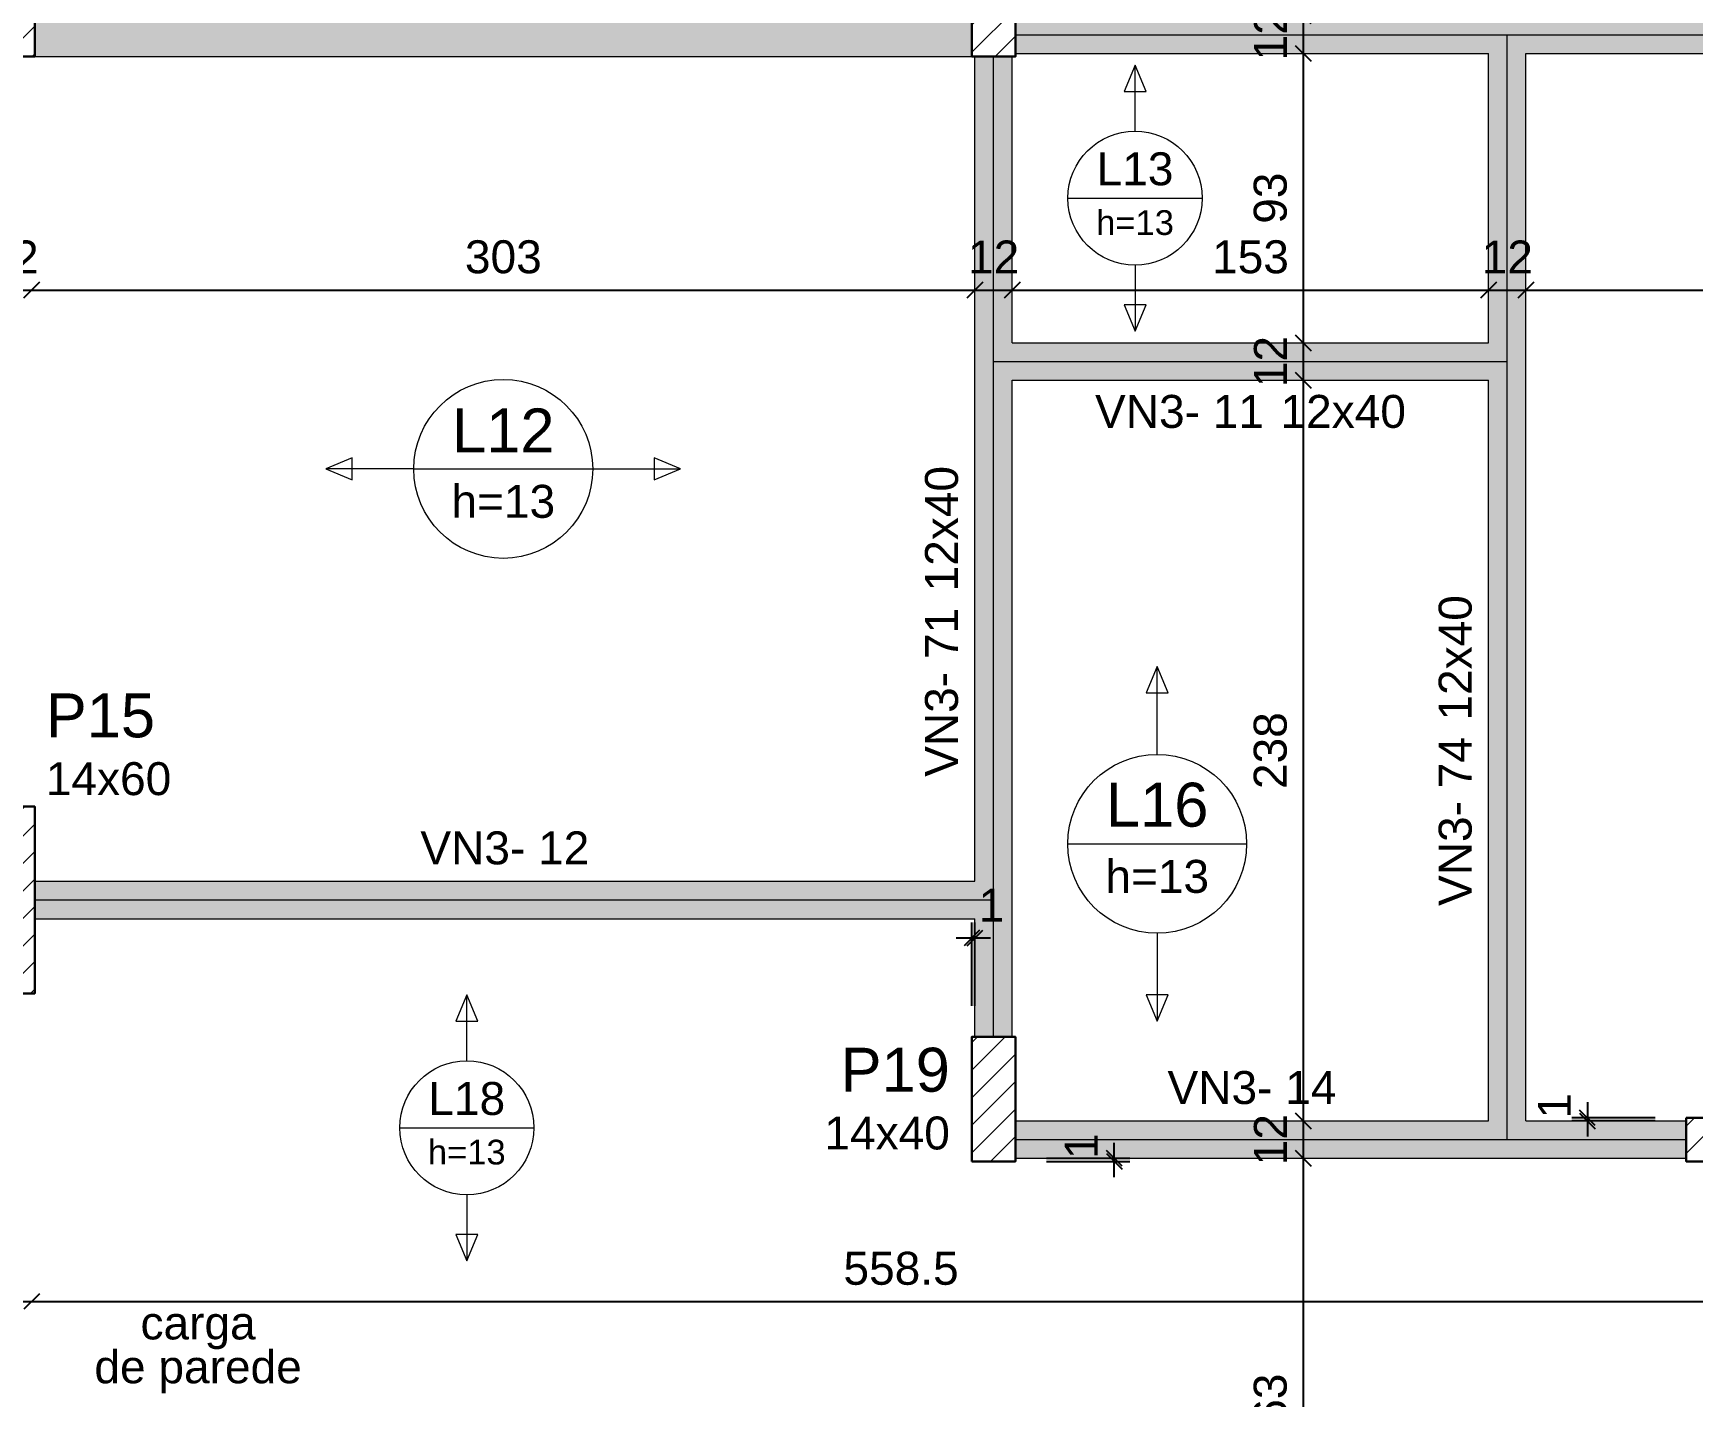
# Model space of a CAD drawing. Header units: millimetres. Extents: x -8 to 605, y -494 to 220.
# Drawn here: x 15.59 to 26.25, y -436.12 to -427.35 of the extents above; entities that cross this region are included whole.
import ezdxf

# ---------------------------------------------------------------- set-up
doc = ezdxf.new("R2010")
doc.units = ezdxf.units.MM
doc.header["$MEASUREMENT"] = 0
doc.linetypes.add('NULL', pattern=[0])
for name, color, linetype, lineweight in [('FO-Cargas de parede', 7, 'Continuous', 5), ('FO-Cotas', 5, 'Continuous', 5), ('FO-Eixos', 5, 'Continuous', 5), ('FO-Hachura pilar que passa', 19, 'Continuous', 5), ('FO-Hachura viga', 43, 'Continuous', 5), ('FO-Pilares', 4, 'Continuous', 30), ('FO-Textos das lajes', 1, 'Continuous', 20), ('FO-Textos das vigas', 7, 'Continuous', 5), ('FO-Textos dos pilares', 7, 'Continuous', 5), ('FO-Vigas', 1, 'Continuous', 20)]:
    doc.layers.add(name, color=color, linetype=linetype, lineweight=lineweight)
doc.styles.add('Arial', font='arial.ttf')
doc.dimstyles.new('UM_50.000000', dxfattribs={"dimtxt": 0.18, "dimasz": 0.1, "dimexe": 0.1, "dimexo": 0.2, "dimgap": 0, "dimtad": 1, "dimtih": 1, "dimtoh": 1, "dimdec": 1, "dimlfac": 50, "dimzin": 0, "dimdsep": 46, "dimtxsty": 'Standard', "dimcen": 0.09, "dimdle": 0.1, "dimadec": 1, "dimazin": 2, "dimtfac": 1, "dimtdec": 4, "dimtofl": 0, "dimtmove": 0, "dimatfit": 3, "dimfxl": 1, "dimtolj": 1, "dimarcsym": 0})
pattern_1 = [(45, (-4.58844, -411.61486), (-0.08838835, 0.08838835), [])]

# ---------------------------------------------------------------- blocks, each defined once
blk = doc.blocks.new('_Oblique')
at = {"color": 0, "linetype": 'ByBlock', "lineweight": -2}
blk.add_line((-0.5, -0.5), (0.5, 0.5), dxfattribs=at)
blk = doc.blocks.new('*D4262')
at = {"layer": 'Defpoints', "color": 0, "transparency": 16777216}
for p in [(15.582, -435.505), (26.752, -435.505), (26.752, -435.505)]:
    blk.add_point(p, dxfattribs=at)
at = {"layer": 'FO-Cotas', "color": 0, "lineweight": -2, "transparency": 16777216}
blk.add_line((15.482, -435.505), (26.852, -435.505), dxfattribs=at)
at = {"layer": 'FO-Cotas', "color": 0, "lineweight": -2, "transparency": 16777216, "xscale": 0.1, "yscale": 0.1, "zscale": 0.1, "rotation": 180}
blk.add_blockref('_Oblique', (15.582, -435.505), dxfattribs=at)
at = {"layer": 'FO-Cotas', "color": 0, "lineweight": -2, "transparency": 16777216, "xscale": 0.1, "yscale": 0.1, "zscale": 0.1}
blk.add_blockref('_Oblique', (26.752, -435.505), dxfattribs=at)
at = {"layer": 'FO-Cotas', "color": 7, "transparency": 16777216, "insert": (21.167, -435.293), "char_height": 0.2118, "attachment_point": 5, "rotation": 0.0057, "style": 'Arial'}
blk.add_mtext('\\A1;558.5', dxfattribs=at)
blk = doc.blocks.new('*D4270')
at = {"layer": 'Defpoints', "color": 0, "transparency": 16777216}
for p in [(15.342, -429.005), (15.582, -429.005), (15.582, -429.005)]:
    blk.add_point(p, dxfattribs=at)
at = {"layer": 'FO-Cotas', "color": 0, "lineweight": -2, "transparency": 16777216}
blk.add_line((15.242, -429.005), (15.682, -429.005), dxfattribs=at)
at = {"layer": 'FO-Cotas', "color": 0, "lineweight": -2, "transparency": 16777216, "xscale": 0.1, "yscale": 0.1, "zscale": 0.1, "rotation": 180}
blk.add_blockref('_Oblique', (15.342, -429.005), dxfattribs=at)
at = {"layer": 'FO-Cotas', "color": 0, "lineweight": -2, "transparency": 16777216, "xscale": 0.1, "yscale": 0.1, "zscale": 0.1}
blk.add_blockref('_Oblique', (15.582, -429.005), dxfattribs=at)
at = {"layer": 'FO-Cotas', "color": 7, "transparency": 16777216, "insert": (15.462, -428.793), "char_height": 0.2118, "attachment_point": 5, "rotation": 0.0057, "style": 'Arial'}
blk.add_mtext('\\A1;12', dxfattribs=at)
blk = doc.blocks.new('*D4271')
at = {"layer": 'Defpoints', "color": 0, "transparency": 16777216}
for p in [(15.582, -429.005), (21.642, -429.005), (21.642, -429.005)]:
    blk.add_point(p, dxfattribs=at)
at = {"layer": 'FO-Cotas', "color": 0, "lineweight": -2, "transparency": 16777216}
blk.add_line((15.482, -429.005), (21.742, -429.005), dxfattribs=at)
at = {"layer": 'FO-Cotas', "color": 0, "lineweight": -2, "transparency": 16777216, "xscale": 0.1, "yscale": 0.1, "zscale": 0.1, "rotation": 180}
blk.add_blockref('_Oblique', (15.582, -429.005), dxfattribs=at)
at = {"layer": 'FO-Cotas', "color": 0, "lineweight": -2, "transparency": 16777216, "xscale": 0.1, "yscale": 0.1, "zscale": 0.1}
blk.add_blockref('_Oblique', (21.642, -429.005), dxfattribs=at)
at = {"layer": 'FO-Cotas', "color": 7, "transparency": 16777216, "insert": (18.612, -428.793), "char_height": 0.2118, "attachment_point": 5, "rotation": 0.0057, "style": 'Arial'}
blk.add_mtext('\\A1;303', dxfattribs=at)
blk = doc.blocks.new('*D4272')
at = {"layer": 'Defpoints', "color": 0, "transparency": 16777216}
for p in [(21.642, -429.005), (21.882, -429.005), (21.882, -429.005)]:
    blk.add_point(p, dxfattribs=at)
at = {"layer": 'FO-Cotas', "color": 0, "lineweight": -2, "transparency": 16777216}
blk.add_line((21.542, -429.005), (21.982, -429.005), dxfattribs=at)
at = {"layer": 'FO-Cotas', "color": 0, "lineweight": -2, "transparency": 16777216, "xscale": 0.1, "yscale": 0.1, "zscale": 0.1, "rotation": 180}
blk.add_blockref('_Oblique', (21.642, -429.005), dxfattribs=at)
at = {"layer": 'FO-Cotas', "color": 0, "lineweight": -2, "transparency": 16777216, "xscale": 0.1, "yscale": 0.1, "zscale": 0.1}
blk.add_blockref('_Oblique', (21.882, -429.005), dxfattribs=at)
at = {"layer": 'FO-Cotas', "color": 7, "transparency": 16777216, "insert": (21.762, -428.793), "char_height": 0.2118, "attachment_point": 5, "rotation": 0.0057, "style": 'Arial'}
blk.add_mtext('\\A1;12', dxfattribs=at)
blk = doc.blocks.new('*D4273')
at = {"layer": 'Defpoints', "color": 0, "transparency": 16777216}
for p in [(21.882, -429.005), (24.942, -429.005), (24.942, -429.005)]:
    blk.add_point(p, dxfattribs=at)
at = {"layer": 'FO-Cotas', "color": 0, "lineweight": -2, "transparency": 16777216}
blk.add_line((21.782, -429.005), (25.042, -429.005), dxfattribs=at)
at = {"layer": 'FO-Cotas', "color": 0, "lineweight": -2, "transparency": 16777216, "xscale": 0.1, "yscale": 0.1, "zscale": 0.1, "rotation": 180}
blk.add_blockref('_Oblique', (21.882, -429.005), dxfattribs=at)
at = {"layer": 'FO-Cotas', "color": 0, "lineweight": -2, "transparency": 16777216, "xscale": 0.1, "yscale": 0.1, "zscale": 0.1}
blk.add_blockref('_Oblique', (24.942, -429.005), dxfattribs=at)
at = {"layer": 'FO-Cotas', "color": 7, "transparency": 16777216, "insert": (23.412, -428.793), "char_height": 0.2118, "attachment_point": 5, "rotation": 0.0057, "style": 'Arial'}
blk.add_mtext('\\A1;153', dxfattribs=at)
blk = doc.blocks.new('*D4274')
at = {"layer": 'Defpoints', "color": 0, "transparency": 16777216}
for p in [(24.942, -429.005), (25.182, -429.005), (25.182, -429.005)]:
    blk.add_point(p, dxfattribs=at)
at = {"layer": 'FO-Cotas', "color": 0, "lineweight": -2, "transparency": 16777216}
blk.add_line((24.842, -429.005), (25.282, -429.005), dxfattribs=at)
at = {"layer": 'FO-Cotas', "color": 0, "lineweight": -2, "transparency": 16777216, "xscale": 0.1, "yscale": 0.1, "zscale": 0.1, "rotation": 180}
blk.add_blockref('_Oblique', (24.942, -429.005), dxfattribs=at)
at = {"layer": 'FO-Cotas', "color": 0, "lineweight": -2, "transparency": 16777216, "xscale": 0.1, "yscale": 0.1, "zscale": 0.1}
blk.add_blockref('_Oblique', (25.182, -429.005), dxfattribs=at)
at = {"layer": 'FO-Cotas', "color": 7, "transparency": 16777216, "insert": (25.062, -428.793), "char_height": 0.2118, "attachment_point": 5, "rotation": 0.0057, "style": 'Arial'}
blk.add_mtext('\\A1;12', dxfattribs=at)
blk = doc.blocks.new('*D4275')
at = {"layer": 'Defpoints', "color": 0, "transparency": 16777216}
for p in [(25.182, -429.005), (31.242, -429.005), (31.242, -429.005)]:
    blk.add_point(p, dxfattribs=at)
at = {"layer": 'FO-Cotas', "color": 0, "lineweight": -2, "transparency": 16777216}
blk.add_line((25.082, -429.005), (31.342, -429.005), dxfattribs=at)
at = {"layer": 'FO-Cotas', "color": 0, "lineweight": -2, "transparency": 16777216, "xscale": 0.1, "yscale": 0.1, "zscale": 0.1, "rotation": 180}
blk.add_blockref('_Oblique', (25.182, -429.005), dxfattribs=at)
at = {"layer": 'FO-Cotas', "color": 0, "lineweight": -2, "transparency": 16777216, "xscale": 0.1, "yscale": 0.1, "zscale": 0.1}
blk.add_blockref('_Oblique', (31.242, -429.005), dxfattribs=at)
at = {"layer": 'FO-Cotas', "color": 7, "transparency": 16777216, "insert": (28.212, -428.793), "char_height": 0.2118, "attachment_point": 5, "rotation": 0.0057, "style": 'Arial'}
blk.add_mtext('\\A1;303', dxfattribs=at)
blk = doc.blocks.new('*D4364')
at = {"layer": 'Defpoints', "color": 0, "transparency": 16777216}
for p in [(23.752, -434.585), (23.752, -434.585), (23.752, -437.845)]:
    blk.add_point(p, dxfattribs=at)
at = {"layer": 'FO-Cotas', "color": 0, "lineweight": -2, "transparency": 16777216}
blk.add_line((23.752, -437.945), (23.752, -434.485), dxfattribs=at)
at = {"layer": 'FO-Cotas', "color": 0, "lineweight": -2, "transparency": 16777216, "xscale": 0.1, "yscale": 0.1, "zscale": 0.1}
for p, rotation in [((23.752, -434.585), 90), ((23.752, -437.845), 270)]:
    blk.add_blockref('_Oblique', p, dxfattribs=dict(at, rotation=rotation))
at = {"layer": 'FO-Cotas', "color": 7, "transparency": 16777216, "insert": (23.54, -436.215), "char_height": 0.2118, "attachment_point": 5, "rotation": 90, "style": 'Arial'}
blk.add_mtext('\\A1;163', dxfattribs=at)
blk = doc.blocks.new('*D4365')
at = {"layer": 'Defpoints', "color": 0, "transparency": 16777216}
for p in [(23.752, -434.345), (23.752, -434.345), (23.752, -434.585)]:
    blk.add_point(p, dxfattribs=at)
at = {"layer": 'FO-Cotas', "color": 0, "lineweight": -2, "transparency": 16777216}
blk.add_line((23.752, -434.685), (23.752, -434.245), dxfattribs=at)
at = {"layer": 'FO-Cotas', "color": 0, "lineweight": -2, "transparency": 16777216, "xscale": 0.1, "yscale": 0.1, "zscale": 0.1}
for p, rotation in [((23.752, -434.345), 90), ((23.752, -434.585), 270)]:
    blk.add_blockref('_Oblique', p, dxfattribs=dict(at, rotation=rotation))
at = {"layer": 'FO-Cotas', "color": 7, "transparency": 16777216, "insert": (23.54, -434.465), "char_height": 0.2118, "attachment_point": 5, "rotation": 90, "style": 'Arial'}
blk.add_mtext('\\A1;12', dxfattribs=at)
blk = doc.blocks.new('*D4366')
at = {"layer": 'Defpoints', "color": 0, "transparency": 16777216}
for p in [(23.752, -429.585), (23.752, -429.585), (23.752, -434.345)]:
    blk.add_point(p, dxfattribs=at)
at = {"layer": 'FO-Cotas', "color": 0, "lineweight": -2, "transparency": 16777216}
blk.add_line((23.752, -434.445), (23.752, -429.485), dxfattribs=at)
at = {"layer": 'FO-Cotas', "color": 0, "lineweight": -2, "transparency": 16777216, "xscale": 0.1, "yscale": 0.1, "zscale": 0.1}
for p, rotation in [((23.752, -429.585), 90), ((23.752, -434.345), 270)]:
    blk.add_blockref('_Oblique', p, dxfattribs=dict(at, rotation=rotation))
at = {"layer": 'FO-Cotas', "color": 7, "transparency": 16777216, "insert": (23.54, -431.965), "char_height": 0.2118, "attachment_point": 5, "rotation": 90, "style": 'Arial'}
blk.add_mtext('\\A1;238', dxfattribs=at)
blk = doc.blocks.new('*D4367')
at = {"layer": 'Defpoints', "color": 0, "transparency": 16777216}
for p in [(23.752, -429.345), (23.752, -429.345), (23.752, -429.585)]:
    blk.add_point(p, dxfattribs=at)
at = {"layer": 'FO-Cotas', "color": 0, "lineweight": -2, "transparency": 16777216}
blk.add_line((23.752, -429.685), (23.752, -429.245), dxfattribs=at)
at = {"layer": 'FO-Cotas', "color": 0, "lineweight": -2, "transparency": 16777216, "xscale": 0.1, "yscale": 0.1, "zscale": 0.1}
for p, rotation in [((23.752, -429.345), 90), ((23.752, -429.585), 270)]:
    blk.add_blockref('_Oblique', p, dxfattribs=dict(at, rotation=rotation))
at = {"layer": 'FO-Cotas', "color": 7, "transparency": 16777216, "insert": (23.54, -429.465), "char_height": 0.2118, "attachment_point": 5, "rotation": 90, "style": 'Arial'}
blk.add_mtext('\\A1;12', dxfattribs=at)
blk = doc.blocks.new('*D4368')
at = {"layer": 'Defpoints', "color": 0, "transparency": 16777216}
for p in [(23.752, -427.485), (23.752, -427.485), (23.752, -429.345)]:
    blk.add_point(p, dxfattribs=at)
at = {"layer": 'FO-Cotas', "color": 0, "lineweight": -2, "transparency": 16777216}
blk.add_line((23.752, -429.445), (23.752, -427.385), dxfattribs=at)
at = {"layer": 'FO-Cotas', "color": 0, "lineweight": -2, "transparency": 16777216, "xscale": 0.1, "yscale": 0.1, "zscale": 0.1}
for p, rotation in [((23.752, -427.485), 90), ((23.752, -429.345), 270)]:
    blk.add_blockref('_Oblique', p, dxfattribs=dict(at, rotation=rotation))
at = {"layer": 'FO-Cotas', "color": 7, "transparency": 16777216, "insert": (23.54, -428.415), "char_height": 0.2118, "attachment_point": 5, "rotation": 90, "style": 'Arial'}
blk.add_mtext('\\A1;93', dxfattribs=at)
blk = doc.blocks.new('*D4369')
at = {"layer": 'Defpoints', "color": 0, "transparency": 16777216}
for p in [(23.752, -427.245), (23.752, -427.245), (23.752, -427.485)]:
    blk.add_point(p, dxfattribs=at)
at = {"layer": 'FO-Cotas', "color": 0, "lineweight": -2, "transparency": 16777216}
blk.add_line((23.752, -427.585), (23.752, -427.145), dxfattribs=at)
at = {"layer": 'FO-Cotas', "color": 0, "lineweight": -2, "transparency": 16777216, "xscale": 0.1, "yscale": 0.1, "zscale": 0.1}
for p, rotation in [((23.752, -427.245), 90), ((23.752, -427.485), 270)]:
    blk.add_blockref('_Oblique', p, dxfattribs=dict(at, rotation=rotation))
at = {"layer": 'FO-Cotas', "color": 7, "transparency": 16777216, "insert": (23.54, -427.365), "char_height": 0.2118, "attachment_point": 5, "rotation": 90, "style": 'Arial'}
blk.add_mtext('\\A1;12', dxfattribs=at)
blk = doc.blocks.new('*D4390')
at = {"layer": 'Defpoints', "color": 0, "transparency": 16777216}
for p in [(21.642, -433.169), (21.622, -433.805), (21.642, -433.805)]:
    blk.add_point(p, dxfattribs=at)
at = {"layer": 'FO-Cotas', "color": 0, "lineweight": -2, "transparency": 16777216}
for p, q in [((21.622, -433.605), (21.622, -433.069)), ((21.642, -433.605), (21.642, -433.069)), ((21.522, -433.169), (21.742, -433.169))]:
    blk.add_line(p, q, dxfattribs=at)
at = {"layer": 'FO-Cotas', "color": 0, "lineweight": -2, "transparency": 16777216, "xscale": 0.1, "yscale": 0.1, "zscale": 0.1, "rotation": 180}
blk.add_blockref('_Oblique', (21.622, -433.169), dxfattribs=at)
at = {"layer": 'FO-Cotas', "color": 0, "lineweight": -2, "transparency": 16777216, "xscale": 0.1, "yscale": 0.1, "zscale": 0.1}
blk.add_blockref('_Oblique', (21.642, -433.169), dxfattribs=at)
at = {"layer": 'FO-Cotas', "color": 7, "transparency": 16777216, "insert": (21.748, -432.958), "char_height": 0.2118, "attachment_point": 5, "rotation": 0.0057, "style": 'Arial'}
blk.add_mtext('\\A1;1', dxfattribs=at)
blk = doc.blocks.new('*D4468')
at = {"layer": 'Defpoints', "color": 0, "transparency": 16777216}
for p in [(21.902, -434.585), (21.902, -434.605), (22.537, -434.585)]:
    blk.add_point(p, dxfattribs=at)
at = {"layer": 'FO-Cotas', "color": 0, "lineweight": -2, "transparency": 16777216}
for p, q in [((22.537, -434.705), (22.537, -434.485)), ((22.102, -434.585), (22.637, -434.585)), ((22.102, -434.605), (22.637, -434.605))]:
    blk.add_line(p, q, dxfattribs=at)
at = {"layer": 'FO-Cotas', "color": 0, "lineweight": -2, "transparency": 16777216, "xscale": 0.1, "yscale": 0.1, "zscale": 0.1}
for p, rotation in [((22.537, -434.585), 90), ((22.537, -434.605), 270)]:
    blk.add_blockref('_Oblique', p, dxfattribs=dict(at, rotation=rotation))
at = {"layer": 'FO-Cotas', "color": 7, "transparency": 16777216, "insert": (22.325, -434.507), "char_height": 0.2118, "attachment_point": 5, "rotation": 90, "style": 'Arial'}
blk.add_mtext('\\A1;1', dxfattribs=at)
blk = doc.blocks.new('*D4470')
at = {"layer": 'Defpoints', "color": 0, "transparency": 16777216}
for p in [(25.576, -434.345), (26.212, -434.325), (26.212, -434.345)]:
    blk.add_point(p, dxfattribs=at)
at = {"layer": 'FO-Cotas', "color": 0, "lineweight": -2, "transparency": 16777216}
for p, q in [((25.576, -434.225), (25.576, -434.445)), ((26.012, -434.325), (25.476, -434.325)), ((26.012, -434.345), (25.476, -434.345))]:
    blk.add_line(p, q, dxfattribs=at)
at = {"layer": 'FO-Cotas', "color": 0, "lineweight": -2, "transparency": 16777216, "xscale": 0.1, "yscale": 0.1, "zscale": 0.1}
for p, rotation in [((25.576, -434.325), 90), ((25.576, -434.345), 270)]:
    blk.add_blockref('_Oblique', p, dxfattribs=dict(at, rotation=rotation))
at = {"layer": 'FO-Cotas', "color": 7, "transparency": 16777216, "insert": (25.364, -434.247), "char_height": 0.2118, "attachment_point": 5, "rotation": 90, "style": 'Arial'}
blk.add_mtext('\\A1;1', dxfattribs=at)

msp = doc.modelspace()

# ---------------------------------------------------------------- hatches: boundary and pattern name
at = {"layer": 'FO-Hachura pilar que passa', "linetype": 'Continuous', "ltscale": 0.2}
h = msp.add_hatch(dxfattribs=at)
h.set_pattern_fill('ANSI31', color=19, style=0)
h.set_pattern_definition(pattern_1)
h.paths.add_polyline_path([(15.3216, -427.5047), (15.4616, -427.5047), (15.6016, -427.5047), (15.6016, -427.0047), (15.6016, -426.5047), (15.4616, -426.5047), (15.3216, -426.5047), (15.3216, -427.0047)])
h = msp.add_hatch(dxfattribs=at)
h.set_pattern_fill('ANSI31', color=19, style=0)
h.set_pattern_definition(pattern_1)
h.paths.add_polyline_path([(21.6216, -427.5047), (21.7616, -427.5047), (21.9016, -427.5047), (21.9016, -427.1047), (21.9016, -426.7047), (21.7616, -426.7047), (21.6216, -426.7047), (21.6216, -427.1047)])
h = msp.add_hatch(dxfattribs=at)
h.set_pattern_fill('ANSI31', color=19, style=0)
h.set_pattern_definition(pattern_1)
h.paths.add_polyline_path([(15.3216, -433.5249), (15.4616, -433.5249), (15.6016, -433.5249), (15.6016, -432.9249), (15.6016, -432.3249), (15.4616, -432.3249), (15.3216, -432.3249), (15.3216, -432.9249)])
h = msp.add_hatch(dxfattribs=at)
h.set_pattern_fill('ANSI31', color=19, style=0)
h.set_pattern_definition(pattern_1)
h.paths.add_polyline_path([(21.6216, -434.6049), (21.7616, -434.6049), (21.9016, -434.6049), (21.9016, -434.2049), (21.9016, -433.8049), (21.7616, -433.8049), (21.6216, -433.8049), (21.6216, -434.2049)])
h = msp.add_hatch(dxfattribs=at)
h.set_pattern_fill('ANSI31', color=19, style=0)
h.set_pattern_definition(pattern_1)
h.paths.add_polyline_path([(26.2116, -434.3249), (26.2116, -434.4649), (26.2116, -434.6049), (26.6116, -434.6049), (27.0116, -434.6049), (27.0116, -434.4649), (27.0116, -434.3249), (26.6116, -434.3249)])
at = {"layer": 'FO-Hachura viga', "linetype": 'Continuous', "ltscale": 0.2}
for points in [[(21.6216, -427.1047), (21.6216, -427.1047), (15.6016, -427.1047), (15.6016, -427.5047), (21.6216, -427.5047), (21.6216, -427.1047)], [(25.0616, -427.3647), (25.0616, -427.3647), (25.0616, -427.2447), (21.9016, -427.2447), (21.9016, -427.4847), (24.9416, -427.4847), (25.0616, -427.3647)], [(27.3016, -427.2447), (27.3016, -427.2447), (25.0616, -427.2447), (25.0616, -427.3647), (25.1816, -427.4847), (27.3016, -427.4847), (27.3016, -427.2447)], [(25.1816, -427.4847), (25.1816, -427.4847), (25.0616, -427.3647), (24.9416, -427.4847), (24.9416, -429.3449), (25.0616, -429.4649), (25.1816, -429.4649), (25.1816, -427.4847)], [(21.8816, -429.3449), (21.8816, -429.3449), (21.8816, -427.5047), (21.6416, -427.5047), (21.6416, -429.4649), (21.7616, -429.4649), (21.8816, -429.3449)], [(25.0616, -429.4649), (25.0616, -429.4649), (24.9416, -429.3449), (21.8816, -429.3449), (21.7616, -429.4649), (21.8816, -429.5849), (24.9416, -429.5849), (25.0616, -429.4649)], [(21.8816, -429.5849), (21.8816, -429.5849), (21.7616, -429.4649), (21.6416, -429.4649), (21.6416, -432.8049), (21.7616, -432.9249), (21.8816, -432.9249), (21.8816, -429.5849)], [(25.1816, -434.3449), (25.1816, -434.3449), (25.1816, -429.4649), (25.0616, -429.4649), (24.9416, -429.5849), (24.9416, -434.3449), (25.0616, -434.4649), (25.1816, -434.3449)], [(21.7616, -432.9249), (21.7616, -432.9249), (21.6416, -432.8049), (15.6016, -432.8049), (15.6016, -433.0449), (21.6416, -433.0449), (21.7616, -432.9249)], [(21.8816, -432.9249), (21.8816, -432.9249), (21.7616, -432.9249), (21.6416, -433.0449), (21.6416, -433.8049), (21.8816, -433.8049), (21.8816, -432.9249)], [(25.0616, -434.4649), (25.0616, -434.4649), (24.9416, -434.3449), (21.9016, -434.3449), (21.9016, -434.5849), (25.0616, -434.5849), (25.0616, -434.4649)], [(26.2116, -434.3449), (26.2116, -434.3449), (25.1816, -434.3449), (25.0616, -434.4649), (25.0616, -434.5849), (26.2116, -434.5849), (26.2116, -434.3449)]]:
    msp.add_hatch(color=43, dxfattribs=at).paths.add_polyline_path(points)

# ---------------------------------------------------------------- linework, layer by layer
at = {"layer": 'FO-Eixos'}
for p, q in [((21.9016, -427.3647), (25.0616, -427.3647)), ((25.0616, -427.3647), (27.3016, -427.3647)), ((25.0616, -429.4649), (25.0616, -427.3647)), ((21.7616, -429.4649), (21.7616, -427.5047)), ((21.7616, -432.9249), (21.7616, -429.4649)), ((21.7616, -429.4649), (25.0616, -429.4649)), ((25.0616, -434.4649), (25.0616, -429.4649)), ((15.6016, -432.9249), (21.7616, -432.9249)), ((21.7616, -433.8049), (21.7616, -432.9249)), ((21.9016, -434.4649), (25.0616, -434.4649)), ((25.0616, -434.4649), (26.2116, -434.4649))]:
    msp.add_line(p, q, dxfattribs=at)
at = {"layer": 'FO-Pilares'}
for points in [[(15.3216, -427.5047), (15.4616, -427.5047), (15.6016, -427.5047), (15.6016, -427.0047), (15.6016, -426.5047), (15.4616, -426.5047), (15.3216, -426.5047), (15.3216, -427.0047), (15.3216, -427.5047)], [(21.6216, -427.5047), (21.7616, -427.5047), (21.9016, -427.5047), (21.9016, -427.1047), (21.9016, -426.7047), (21.7616, -426.7047), (21.6216, -426.7047), (21.6216, -427.1047), (21.6216, -427.5047)], [(15.3216, -433.5249), (15.4616, -433.5249), (15.6016, -433.5249), (15.6016, -432.9249), (15.6016, -432.3249), (15.4616, -432.3249), (15.3216, -432.3249), (15.3216, -432.9249), (15.3216, -433.5249)], [(21.6216, -434.6049), (21.7616, -434.6049), (21.9016, -434.6049), (21.9016, -434.2049), (21.9016, -433.8049), (21.7616, -433.8049), (21.6216, -433.8049), (21.6216, -434.2049), (21.6216, -434.6049)], [(26.2116, -434.3249), (26.2116, -434.4649), (26.2116, -434.6049), (26.6116, -434.6049), (27.0116, -434.6049), (27.0116, -434.4649), (27.0116, -434.3249), (26.6116, -434.3249), (26.2116, -434.3249)]]:
    msp.add_lwpolyline(points, close=True, dxfattribs=at)
at = {"layer": 'FO-Textos das lajes'}
for p, q in [((22.6701, -427.5602), (22.5995, -427.7296)), ((22.7407, -427.7296), (22.6701, -427.5602)), ((22.5995, -427.7296), (22.7407, -427.7296)), ((22.2391, -428.4148), (23.101, -428.4148)), ((22.7407, -429.0999), (22.5995, -429.0999)), ((22.5995, -429.0999), (22.6701, -429.2693)), ((22.6701, -429.2693), (22.7407, -429.0999)), ((17.6416, -430.0842), (17.4721, -430.1548)), ((17.6416, -430.2254), (17.6416, -430.0842)), ((19.751, -430.1548), (19.5816, -430.0842)), ((19.5816, -430.0842), (19.5816, -430.2254)), ((17.4721, -430.1548), (17.6416, -430.2254)), ((18.0369, -430.1548), (19.1862, -430.1548)), ((19.5816, -430.2254), (19.751, -430.1548)), ((22.8125, -431.4245), (22.7419, -431.5939)), ((22.8831, -431.5939), (22.8125, -431.4245)), ((22.7419, -431.5939), (22.8831, -431.5939)), ((22.2379, -432.5639), (23.3871, -432.5639)), ((18.3775, -433.5341), (18.3069, -433.7035)), ((18.4481, -433.7035), (18.3775, -433.5341)), ((22.8831, -433.5339), (22.7419, -433.5339)), ((22.7419, -433.5339), (22.8125, -433.7034)), ((22.8125, -433.7034), (22.8831, -433.5339)), ((18.3069, -433.7035), (18.4481, -433.7035)), ((17.9465, -434.3886), (18.8085, -434.3886)), ((18.4481, -435.0738), (18.3069, -435.0738)), ((18.3069, -435.0738), (18.3775, -435.2432)), ((18.3775, -435.2432), (18.4481, -435.0738))]:
    msp.add_line(p, q, dxfattribs=at)
for points in [[(22.6701, -427.9838), (22.6701, -427.5602)], [(22.6701, -428.8457), (22.6701, -429.2693)], [(18.0369, -430.1548), (17.4721, -430.1548)], [(19.1862, -430.1548), (19.751, -430.1548)], [(22.8125, -431.9893), (22.8125, -431.4245)], [(22.8125, -433.1386), (22.8125, -433.7034)], [(18.3775, -433.9577), (18.3775, -433.5341)], [(18.3775, -434.8196), (18.3775, -435.2432)]]:
    msp.add_lwpolyline(points, dxfattribs=at)
for centre, radius in [((22.6701, -428.4148), 0.431), ((18.6116, -430.1548), 0.5746), ((22.8125, -432.5639), 0.5746), ((18.3775, -434.3886), 0.431)]:
    msp.add_circle(centre, radius, dxfattribs=at)
at = {"layer": 'FO-Vigas'}
for p, q in [((15.6016, -427.5047), (21.6216, -427.5047)), ((21.6416, -429.4649), (21.6416, -427.5047)), ((21.8816, -429.3449), (21.8816, -427.5047)), ((21.9016, -427.4847), (24.9416, -427.4847)), ((24.9416, -429.3449), (24.9416, -427.4847)), ((25.1816, -427.4847), (27.3016, -427.4847)), ((25.1816, -429.4649), (25.1816, -427.4847)), ((21.8816, -429.3449), (24.9416, -429.3449)), ((21.6416, -432.8049), (21.6416, -429.4649)), ((25.1816, -434.3449), (25.1816, -429.4649)), ((21.8816, -432.9249), (21.8816, -429.5849)), ((21.8816, -429.5849), (24.9416, -429.5849)), ((24.9416, -434.3449), (24.9416, -429.5849)), ((15.6016, -432.8049), (21.6416, -432.8049)), ((21.8816, -433.8049), (21.8816, -432.9249)), ((15.6016, -433.0449), (21.6416, -433.0449)), ((21.6416, -433.8049), (21.6416, -433.0449)), ((21.9016, -434.3449), (24.9416, -434.3449)), ((25.1816, -434.3449), (26.2116, -434.3449)), ((21.9016, -434.5849), (25.0616, -434.5849)), ((25.0616, -434.5849), (26.2116, -434.5849))]:
    msp.add_line(p, q, dxfattribs=at)

# ---------------------------------------------------------------- texts
at = {"layer": 'FO-Cargas de parede', "linetype": 'NULL', "ltscale": 0.2, "insert": (16.6509, -436.0943), "char_height": 0.2118, "width": 2.598102, "attachment_point": 8, "rotation": 0.00021, "line_spacing_factor": 0.798, "style": 'Arial'}
msp.add_mtext('carga \\Pde parede', dxfattribs=at)
at = {"layer": 'FO-Textos das lajes', "linetype": 'NULL', "ltscale": 0.2, "attachment_point": 8, "line_spacing_factor": 0.798, "style": 'Arial'}
for s, insert, char_height, width in [('L13', (22.6701, -428.335), 0.2118, 0.987001), ('h=13', (22.6701, -428.6534), 0.15885, 0.999351), ('L12', (18.6116, -430.0487), 0.2824, 1.316001), ('h=13', (18.6116, -430.472), 0.2118, 1.332467), ('L16', (22.8126, -432.4577), 0.2824, 1.316001), ('h=13', (22.8126, -432.882), 0.2118, 1.332467), ('L18', (18.3771, -434.3093), 0.2118, 0.987001), ('h=13', (18.3771, -434.6268), 0.15885, 0.999351)]:
    msp.add_mtext(s, dxfattribs=dict(at, insert=insert, char_height=char_height, width=width))
at = {"layer": 'FO-Textos das vigas', "linetype": 'NULL', "ltscale": 0.2, "char_height": 0.2118, "line_spacing_factor": 0.798, "style": 'Arial'}
for s, insert, width, attachment_point in [('VN3- 11', (23.4986, -429.8941), 2.170627, 9), ('12x40', (23.6046, -429.8941), 1.612069, 7), ('VN3- 12', (18.6216, -432.699), 2.170627, 8), ('VN3- 14', (23.4216, -434.239), 2.170627, 8)]:
    msp.add_mtext(s, dxfattribs=dict(at, insert=insert, width=width, attachment_point=attachment_point))
at = {"layer": 'FO-Textos das vigas', "linetype": 'NULL', "ltscale": 0.2, "char_height": 0.2118, "rotation": 90.00021, "line_spacing_factor": 0.798, "style": 'Arial'}
for s, insert, width, attachment_point in [('12x40', (21.5357, -430.9419), 1.612069, 7), ('VN3- 71', (21.5357, -431.0479), 2.170627, 9), ('12x40', (24.8357, -431.7719), 1.612069, 7), ('VN3- 74', (24.8357, -431.8779), 2.170627, 9)]:
    msp.add_mtext(s, dxfattribs=dict(at, insert=insert, width=width, attachment_point=attachment_point))
at = {"layer": 'FO-Textos dos pilares', "linetype": 'NULL', "ltscale": 0.2, "line_spacing_factor": 0.798, "style": 'Arial'}
for s, insert, char_height, width, attachment_point in [('P15', (15.6726, -431.8837), 0.2824, 1.403821, 7), ('14x60', (15.6726, -432.254), 0.2118, 1.612069, 7), ('P19', (21.4806, -434.1607), 0.2824, 1.403821, 9), ('14x40', (21.4806, -434.531), 0.2118, 1.612069, 9)]:
    msp.add_mtext(s, dxfattribs=dict(at, insert=insert, char_height=char_height, width=width, attachment_point=attachment_point))

# ---------------------------------------------------------------- dimensions: what is measured, and where the dimension line sits
at = {"layer": 'FO-Cotas'}
for base, p1, p2, override, picture, middle in [((23.7516, -427.2447), (23.7516, -427.4847), (23.7516, -427.2447), {"dimtxt": 0.2118, "dimasz": 0.1, "dimexe": 0.1, "dimexo": 0.2, "dimtad": 1, "dimtih": 0, "dimtoh": 0, "dimdec": 1, "dimlfac": 50, "dimzin": 8, "dimtxsty": 'Arial', "dimblk": 'Oblique', "dimblk1": 'Oblique', "dimblk2": 'Oblique', "dimsah": 1, "dimdle": 0.1, "dimse1": 1, "dimse2": 1, "dimclrt": 7, "dimadec": 1, "dimazin": 3, "dimtmove": 2, "dimldrblk": 'Oblique'}, '*D4369', (23.5398, -427.3647)), ((23.7516, -427.4847), (23.7516, -429.3449), (23.7516, -427.4847), {"dimtxt": 0.2118, "dimasz": 0.1, "dimexe": 0.1, "dimexo": 0.2, "dimtad": 1, "dimtih": 0, "dimtoh": 0, "dimdec": 1, "dimlfac": 50, "dimzin": 8, "dimtxsty": 'Arial', "dimblk": 'Oblique', "dimblk1": 'Oblique', "dimblk2": 'Oblique', "dimsah": 1, "dimdle": 0.1, "dimse1": 1, "dimse2": 1, "dimclrt": 7, "dimadec": 1, "dimazin": 3, "dimtmove": 2, "dimldrblk": 'Oblique'}, '*D4368', (23.5398, -428.4148)), ((23.7516, -429.3449), (23.7516, -429.5849), (23.7516, -429.3449), {"dimtxt": 0.2118, "dimasz": 0.1, "dimexe": 0.1, "dimexo": 0.2, "dimtad": 1, "dimtih": 0, "dimtoh": 0, "dimdec": 1, "dimlfac": 50, "dimzin": 8, "dimtxsty": 'Arial', "dimblk": 'Oblique', "dimblk1": 'Oblique', "dimblk2": 'Oblique', "dimsah": 1, "dimdle": 0.1, "dimse1": 1, "dimse2": 1, "dimclrt": 7, "dimadec": 1, "dimazin": 3, "dimtmove": 2, "dimldrblk": 'Oblique'}, '*D4367', (23.5398, -429.4649)), ((23.7516, -429.5849), (23.7516, -434.3449), (23.7516, -429.5849), {"dimtxt": 0.2118, "dimasz": 0.1, "dimexe": 0.1, "dimexo": 0.2, "dimtad": 1, "dimtih": 0, "dimtoh": 0, "dimdec": 1, "dimlfac": 50, "dimzin": 8, "dimtxsty": 'Arial', "dimblk": 'Oblique', "dimblk1": 'Oblique', "dimblk2": 'Oblique', "dimsah": 1, "dimdle": 0.1, "dimse1": 1, "dimse2": 1, "dimclrt": 7, "dimadec": 1, "dimazin": 3, "dimtmove": 2, "dimldrblk": 'Oblique'}, '*D4366', (23.5398, -431.9649)), ((23.7516, -434.3449), (23.7516, -434.5849), (23.7516, -434.3449), {"dimtxt": 0.2118, "dimasz": 0.1, "dimexe": 0.1, "dimexo": 0.2, "dimtad": 1, "dimtih": 0, "dimtoh": 0, "dimdec": 1, "dimlfac": 50, "dimzin": 8, "dimtxsty": 'Arial', "dimblk": 'Oblique', "dimblk1": 'Oblique', "dimblk2": 'Oblique', "dimsah": 1, "dimdle": 0.1, "dimse1": 1, "dimse2": 1, "dimclrt": 7, "dimadec": 1, "dimazin": 3, "dimtmove": 2, "dimldrblk": 'Oblique'}, '*D4365', (23.5398, -434.4649)), ((25.5762, -434.3449), (26.2116, -434.3249), (26.2116, -434.3449), {"dimtxt": 0.2118, "dimasz": 0.1, "dimexe": 0.1, "dimexo": 0.2, "dimtad": 1, "dimtih": 0, "dimtoh": 0, "dimdec": 1, "dimlfac": 50, "dimzin": 8, "dimtxsty": 'Arial', "dimblk": 'Oblique', "dimblk1": 'Oblique', "dimblk2": 'Oblique', "dimsah": 1, "dimdle": 0.1, "dimse1": 0, "dimse2": 0, "dimclrt": 7, "dimadec": 1, "dimazin": 3, "dimtmove": 2, "dimldrblk": 'Oblique'}, '*D4470', (25.3644, -434.2466)), ((22.537, -434.5849), (21.9016, -434.6049), (21.9016, -434.5849), {"dimtxt": 0.2118, "dimasz": 0.1, "dimexe": 0.1, "dimexo": 0.2, "dimtad": 1, "dimtih": 0, "dimtoh": 0, "dimdec": 1, "dimlfac": 50, "dimzin": 8, "dimtxsty": 'Arial', "dimblk": 'Oblique', "dimblk1": 'Oblique', "dimblk2": 'Oblique', "dimsah": 1, "dimdle": 0.1, "dimse1": 0, "dimse2": 0, "dimclrt": 7, "dimadec": 1, "dimazin": 3, "dimtmove": 2, "dimldrblk": 'Oblique'}, '*D4468', (22.3252, -434.5066)), ((23.7516, -434.5849), (23.7516, -437.8449), (23.7516, -434.5849), {"dimtxt": 0.2118, "dimasz": 0.1, "dimexe": 0.1, "dimexo": 0.2, "dimtad": 1, "dimtih": 0, "dimtoh": 0, "dimdec": 1, "dimlfac": 50, "dimzin": 8, "dimtxsty": 'Arial', "dimblk": 'Oblique', "dimblk1": 'Oblique', "dimblk2": 'Oblique', "dimsah": 1, "dimdle": 0.1, "dimse1": 1, "dimse2": 1, "dimclrt": 7, "dimadec": 1, "dimazin": 3, "dimtmove": 2, "dimldrblk": 'Oblique'}, '*D4364', (23.5398, -436.2149))]:
    dim = msp.add_linear_dim(base=base, p1=p1, p2=p2, angle=90, dimstyle='UM_50.000000', override=override, dxfattribs=at)
    dim.commit()
    dim.dimension.update_dxf_attribs({"geometry": picture, "text_midpoint": middle, "dimtype": 160, "text_rotation": 90})
for base, p1, p2, override, picture, middle in [((15.5816, -429.0047), (15.3416, -429.0047), (15.5816, -429.0047), {"dimtxt": 0.2118, "dimasz": 0.1, "dimexe": 0.1, "dimexo": 0.2, "dimtad": 1, "dimtih": 0, "dimtoh": 0, "dimdec": 1, "dimlfac": 50, "dimzin": 8, "dimtxsty": 'Arial', "dimblk": 'Oblique', "dimblk1": 'Oblique', "dimblk2": 'Oblique', "dimsah": 1, "dimdle": 0.1, "dimse1": 1, "dimse2": 1, "dimclrt": 7, "dimadec": 1, "dimazin": 3, "dimtmove": 2, "dimldrblk": 'Oblique'}, '*D4270', (15.4616, -428.7929)), ((21.6416, -429.0047), (15.5816, -429.0047), (21.6416, -429.0047), {"dimtxt": 0.2118, "dimasz": 0.1, "dimexe": 0.1, "dimexo": 0.2, "dimtad": 1, "dimtih": 0, "dimtoh": 0, "dimdec": 1, "dimlfac": 50, "dimzin": 8, "dimtxsty": 'Arial', "dimblk": 'Oblique', "dimblk1": 'Oblique', "dimblk2": 'Oblique', "dimsah": 1, "dimdle": 0.1, "dimse1": 1, "dimse2": 1, "dimclrt": 7, "dimadec": 1, "dimazin": 3, "dimtmove": 2, "dimldrblk": 'Oblique'}, '*D4271', (18.6116, -428.7929)), ((21.8816, -429.0047), (21.6416, -429.0047), (21.8816, -429.0047), {"dimtxt": 0.2118, "dimasz": 0.1, "dimexe": 0.1, "dimexo": 0.2, "dimtad": 1, "dimtih": 0, "dimtoh": 0, "dimdec": 1, "dimlfac": 50, "dimzin": 8, "dimtxsty": 'Arial', "dimblk": 'Oblique', "dimblk1": 'Oblique', "dimblk2": 'Oblique', "dimsah": 1, "dimdle": 0.1, "dimse1": 1, "dimse2": 1, "dimclrt": 7, "dimadec": 1, "dimazin": 3, "dimtmove": 2, "dimldrblk": 'Oblique'}, '*D4272', (21.7616, -428.7929)), ((24.9416, -429.0047), (21.8816, -429.0047), (24.9416, -429.0047), {"dimtxt": 0.2118, "dimasz": 0.1, "dimexe": 0.1, "dimexo": 0.2, "dimtad": 1, "dimtih": 0, "dimtoh": 0, "dimdec": 1, "dimlfac": 50, "dimzin": 8, "dimtxsty": 'Arial', "dimblk": 'Oblique', "dimblk1": 'Oblique', "dimblk2": 'Oblique', "dimsah": 1, "dimdle": 0.1, "dimse1": 1, "dimse2": 1, "dimclrt": 7, "dimadec": 1, "dimazin": 3, "dimtmove": 2, "dimldrblk": 'Oblique'}, '*D4273', (23.4116, -428.7929)), ((25.1816, -429.0047), (24.9416, -429.0047), (25.1816, -429.0047), {"dimtxt": 0.2118, "dimasz": 0.1, "dimexe": 0.1, "dimexo": 0.2, "dimtad": 1, "dimtih": 0, "dimtoh": 0, "dimdec": 1, "dimlfac": 50, "dimzin": 8, "dimtxsty": 'Arial', "dimblk": 'Oblique', "dimblk1": 'Oblique', "dimblk2": 'Oblique', "dimsah": 1, "dimdle": 0.1, "dimse1": 1, "dimse2": 1, "dimclrt": 7, "dimadec": 1, "dimazin": 3, "dimtmove": 2, "dimldrblk": 'Oblique'}, '*D4274', (25.0616, -428.7929)), ((31.2416, -429.0047), (25.1816, -429.0047), (31.2416, -429.0047), {"dimtxt": 0.2118, "dimasz": 0.1, "dimexe": 0.1, "dimexo": 0.2, "dimtad": 1, "dimtih": 0, "dimtoh": 0, "dimdec": 1, "dimlfac": 50, "dimzin": 8, "dimtxsty": 'Arial', "dimblk": 'Oblique', "dimblk1": 'Oblique', "dimblk2": 'Oblique', "dimsah": 1, "dimdle": 0.1, "dimse1": 1, "dimse2": 1, "dimclrt": 7, "dimadec": 1, "dimazin": 3, "dimtmove": 2, "dimldrblk": 'Oblique'}, '*D4275', (28.2116, -428.7929)), ((21.6416, -433.1695), (21.6216, -433.8049), (21.6416, -433.8049), {"dimtxt": 0.2118, "dimasz": 0.1, "dimexe": 0.1, "dimexo": 0.2, "dimtad": 1, "dimtih": 0, "dimtoh": 0, "dimdec": 1, "dimlfac": 50, "dimzin": 8, "dimtxsty": 'Arial', "dimblk": 'Oblique', "dimblk1": 'Oblique', "dimblk2": 'Oblique', "dimsah": 1, "dimdle": 0.1, "dimse1": 0, "dimse2": 0, "dimclrt": 7, "dimadec": 1, "dimazin": 3, "dimtmove": 2, "dimldrblk": 'Oblique'}, '*D4390', (21.7478, -432.9577)), ((26.7516, -435.5049), (15.5816, -435.5049), (26.7516, -435.5049), {"dimtxt": 0.2118, "dimasz": 0.1, "dimexe": 0.1, "dimexo": 0.2, "dimtad": 1, "dimtih": 0, "dimtoh": 0, "dimdec": 1, "dimlfac": 50, "dimzin": 8, "dimtxsty": 'Arial', "dimblk": 'Oblique', "dimblk1": 'Oblique', "dimblk2": 'Oblique', "dimsah": 1, "dimdle": 0.1, "dimse1": 1, "dimse2": 1, "dimclrt": 7, "dimadec": 1, "dimazin": 3, "dimtmove": 2, "dimldrblk": 'Oblique'}, '*D4262', (21.1666, -435.2931))]:
    dim = msp.add_linear_dim(base=base, p1=p1, p2=p2, dimstyle='UM_50.000000', override=override, dxfattribs=at)
    dim.commit()
    dim.dimension.update_dxf_attribs({"geometry": picture, "text_midpoint": middle, "dimtype": 160, "text_rotation": 0.00573})

doc.saveas('drawing.dxf')
